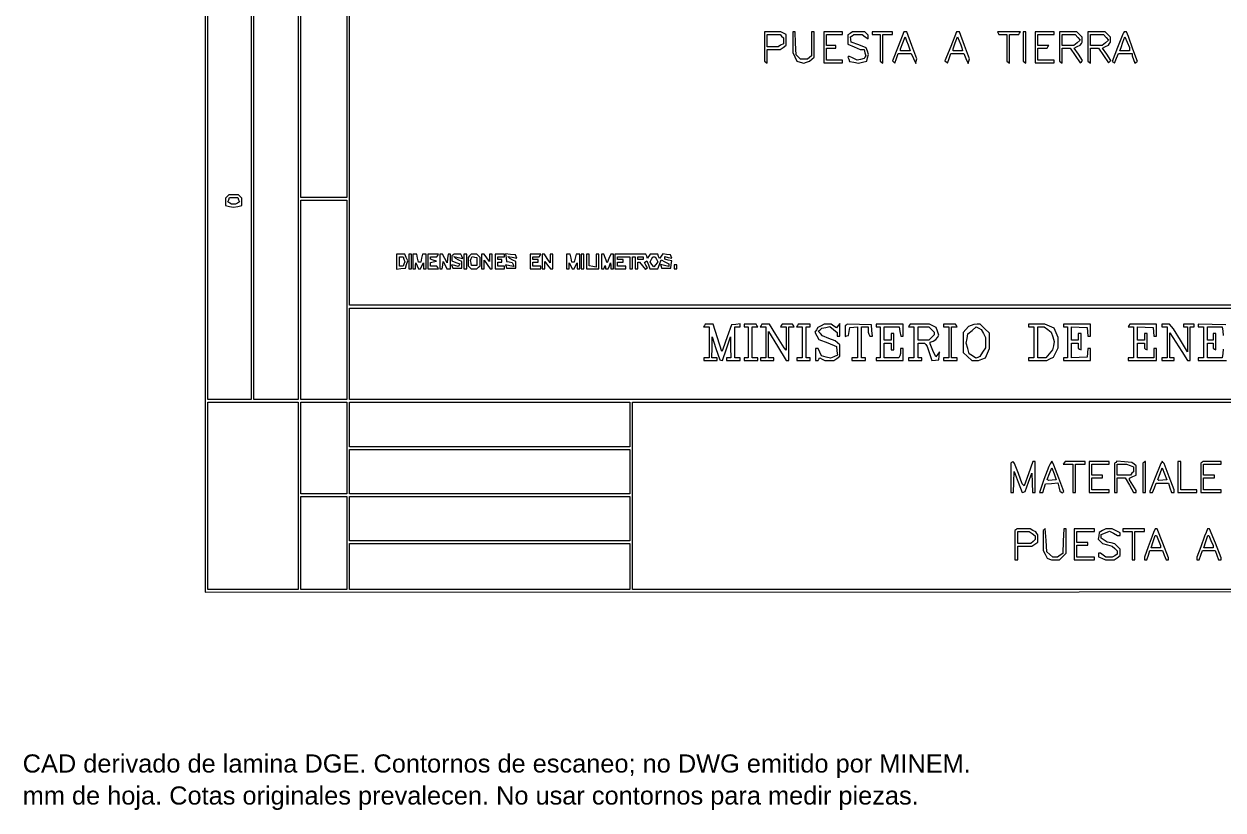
# Paper-space layout 'AN-23-DGE-078-A' of a CAD drawing. Header units: metres, sheet in millimetres. Extents: x 12 to 193, y 4 to 291.
# Drawn here: x 12.1 to 124.5, y 4.5 to 78.2 of the extents above; entities that cross this region are included whole.
import ezdxf

# ---------------------------------------------------------------- set-up
doc = ezdxf.new("R2010")
doc.units = ezdxf.units.M
doc.layers.add('DGE_CONTORNOS', color=7, linetype='Continuous', lineweight=0)
doc.layers.add('DGE_DATOS', color=7, linetype='Continuous', lineweight=0)
doc.styles.add('DGE_ARIAL', font='arial.ttf')

# ---------------------------------------------------------------- blocks, each defined once
blk = doc.blocks.new('LP_REF_DGE_MT_078_A')
at = {"layer": 'DGE_CONTORNOS'}
for points in [[(29.11, 147.58), (29.11, 24.9), (110.99, 24.94), (192.87, 24.97), (192.9, 147.61), (192.93, 270.25), (111.02, 270.25), (29.11, 270.25)], [(192.68, 160.89), (192.68, 51.79), (117.65, 51.79), (42.62, 51.79), (42.62, 160.89), (42.62, 270), (117.65, 270), (192.68, 270)], [(33.4, 61.76), (33.4, 42.95), (31.38, 42.95), (29.36, 42.95), (29.36, 61.76), (29.36, 80.56), (31.38, 80.56), (33.4, 80.56)], [(37.82, 61.76), (37.82, 42.95), (35.74, 42.95), (33.66, 42.95), (33.66, 61.76), (33.66, 80.56), (35.74, 80.56), (37.82, 80.56)], [(42.36, 71.22), (42.36, 61.88), (40.22, 61.88), (38.07, 61.88), (38.07, 71.22), (38.07, 80.56), (40.22, 80.56), (42.36, 80.56)], [(81.49, 76.03), (81.49, 74.65), (81.61, 74.57), (81.74, 74.49), (81.74, 75.13), (81.74, 75.77), (82.34, 75.77), (82.95, 75.77), (83.23, 75.96), (83.51, 76.16), (83.51, 76.65), (83.51, 77.15), (83.26, 77.28), (83.02, 77.41), (82.25, 77.41), (81.49, 77.41)], [(83.1, 77), (83.26, 76.85), (83.26, 76.57), (83.26, 76.28), (83.01, 76.15), (82.77, 76.02), (82.25, 76.02), (81.74, 76.02), (81.74, 76.59), (81.74, 77.15), (82.35, 77.15), (82.95, 77.15)], [(84.14, 76.45), (84.14, 75.49), (84.34, 75.07), (84.54, 74.65), (84.85, 74.57), (85.17, 74.49), (85.44, 74.58), (85.72, 74.66), (85.94, 74.85), (86.16, 75.05), (86.16, 76.23), (86.16, 77.41), (86.03, 77.41), (85.91, 77.41), (85.91, 76.29), (85.91, 75.17), (85.72, 75.01), (85.53, 74.85), (85.2, 74.85), (84.87, 74.85), (84.66, 75.06), (84.45, 75.27), (84.41, 76.34), (84.36, 77.41), (84.25, 77.41), (84.14, 77.41)], [(87.04, 75.96), (87.04, 74.5), (87.92, 74.5), (88.81, 74.5), (88.81, 74.63), (88.81, 74.76), (88.05, 74.76), (87.29, 74.76), (87.29, 75.32), (87.29, 75.89), (87.74, 75.89), (88.18, 75.89), (88.18, 76.02), (88.18, 76.14), (87.74, 76.14), (87.29, 76.14), (87.29, 76.65), (87.29, 77.15), (88.05, 77.15), (88.81, 77.15), (88.81, 77.28), (88.81, 77.41), (87.92, 77.41), (87.04, 77.41)], [(89.53, 77.27), (89.31, 77.14), (89.31, 76.7), (89.31, 76.26), (89.89, 76.01), (90.47, 75.77), (90.65, 75.77), (90.82, 75.77), (90.9, 75.46), (90.98, 75.15), (90.9, 75.03), (90.83, 74.91), (90.5, 74.83), (90.18, 74.75), (89.79, 74.94), (89.4, 75.14), (89.35, 75.09), (89.31, 75.05), (89.39, 74.84), (89.46, 74.64), (89.88, 74.56), (90.3, 74.48), (90.69, 74.57), (91.08, 74.65), (91.16, 74.97), (91.24, 75.3), (91.13, 75.6), (91.02, 75.91), (90.32, 76.19), (89.63, 76.46), (89.59, 76.7), (89.54, 76.94), (89.71, 77.04), (89.88, 77.15), (90.26, 77.15), (90.65, 77.15), (90.93, 76.96), (91.21, 76.76), (91.21, 76.93), (91.21, 77.1), (91.05, 77.26), (90.9, 77.41), (90.33, 77.4), (89.75, 77.4)], [(91.58, 77.28), (91.58, 77.15), (91.96, 77.15), (92.34, 77.15), (92.34, 75.9), (92.34, 74.65), (92.47, 74.57), (92.59, 74.49), (92.59, 75.82), (92.59, 77.15), (93.04, 77.15), (93.48, 77.15), (93.48, 77.28), (93.48, 77.41), (92.53, 77.41), (91.58, 77.41)], [(94.02, 76.05), (93.48, 74.7), (93.59, 74.59), (93.7, 74.48), (93.87, 74.93), (94.03, 75.39), (94.64, 75.39), (95.24, 75.39), (95.45, 74.91), (95.66, 74.44), (95.71, 74.66), (95.77, 74.88), (95.3, 76.14), (94.83, 77.41), (94.69, 77.41), (94.55, 77.4)], [(95.05, 75.92), (95.14, 75.64), (94.69, 75.64), (94.24, 75.64), (94.24, 75.73), (94.24, 75.82), (94.45, 76.38), (94.67, 76.95), (94.81, 76.58), (94.96, 76.21)], [(98.94, 76.05), (98.4, 74.7), (98.51, 74.59), (98.63, 74.48), (98.79, 74.93), (98.96, 75.39), (99.56, 75.39), (100.16, 75.39), (100.37, 74.91), (100.58, 74.44), (100.64, 74.66), (100.69, 74.88), (100.22, 76.14), (99.75, 77.41), (99.61, 77.41), (99.47, 77.4)], [(99.97, 75.92), (100.06, 75.64), (99.61, 75.64), (99.16, 75.64), (99.16, 75.73), (99.16, 75.82), (99.37, 76.38), (99.59, 76.95), (99.74, 76.58), (99.88, 76.21)], [(103.39, 77.28), (103.46, 77.15), (103.83, 77.15), (104.21, 77.15), (104.21, 75.9), (104.21, 74.65), (104.33, 74.57), (104.46, 74.49), (104.46, 75.82), (104.46, 77.15), (104.89, 77.15), (105.33, 77.15), (105.4, 77.28), (105.48, 77.41), (104.39, 77.41), (103.31, 77.41)], [(105.72, 76.03), (105.72, 74.65), (105.85, 74.57), (105.97, 74.49), (105.97, 75.95), (105.97, 77.41), (105.85, 77.41), (105.72, 77.41)], [(106.86, 75.96), (106.86, 74.5), (107.74, 74.5), (108.62, 74.5), (108.62, 74.63), (108.62, 74.76), (107.87, 74.76), (107.11, 74.76), (107.11, 75.32), (107.11, 75.89), (107.54, 75.89), (107.98, 75.89), (108.05, 76.02), (108.13, 76.14), (107.62, 76.14), (107.11, 76.14), (107.11, 76.65), (107.11, 77.15), (107.87, 77.15), (108.62, 77.15), (108.62, 77.28), (108.62, 77.41), (107.74, 77.41), (106.86, 77.41)], [(109.13, 76.03), (109.13, 74.65), (109.25, 74.57), (109.38, 74.49), (109.38, 75.19), (109.38, 75.89), (109.76, 75.89), (110.13, 75.89), (110.6, 75.19), (111.06, 74.5), (111.18, 74.61), (111.3, 74.73), (110.91, 75.31), (110.51, 75.88), (110.8, 76.03), (111.08, 76.18), (111.18, 76.32), (111.27, 76.46), (111.27, 76.68), (111.27, 76.9), (111.02, 77.15), (110.77, 77.41), (109.95, 77.41), (109.13, 77.41)], [(110.84, 76.89), (111.08, 76.63), (110.78, 76.39), (110.49, 76.14), (109.93, 76.14), (109.38, 76.14), (109.38, 76.65), (109.38, 77.15), (109.99, 77.15), (110.6, 77.15)], [(111.78, 76.03), (111.78, 74.65), (111.9, 74.57), (112.03, 74.49), (112.03, 75.19), (112.03, 75.89), (112.41, 75.89), (112.79, 75.89), (113.25, 75.19), (113.71, 74.5), (113.83, 74.61), (113.95, 74.73), (113.56, 75.31), (113.16, 75.88), (113.45, 76.03), (113.73, 76.18), (113.83, 76.32), (113.92, 76.46), (113.92, 76.68), (113.92, 76.9), (113.67, 77.15), (113.42, 77.41), (112.6, 77.41), (111.78, 77.41)], [(113.49, 76.89), (113.73, 76.63), (113.44, 76.39), (113.14, 76.14), (112.58, 76.14), (112.03, 76.14), (112.03, 76.65), (112.03, 77.15), (112.64, 77.15), (113.25, 77.15)], [(115.14, 77.31), (115.08, 77.2), (114.83, 76.58), (114.58, 75.96), (114.32, 75.3), (114.06, 74.64), (114.18, 74.57), (114.29, 74.49), (114.48, 74.94), (114.67, 75.39), (115.31, 75.39), (115.94, 75.39), (115.94, 75.27), (115.94, 75.15), (116.07, 74.82), (116.19, 74.49), (116.31, 74.56), (116.43, 74.64), (116.01, 75.8), (115.59, 76.97), (115.5, 77.19), (115.41, 77.41), (115.31, 77.41), (115.2, 77.41)], [(115.69, 75.8), (115.69, 75.64), (115.24, 75.64), (114.78, 75.64), (114.84, 75.8), (114.9, 75.96), (115.07, 76.44), (115.25, 76.93), (115.47, 76.44), (115.68, 75.96)], [(31.16, 61.98), (31, 61.83), (31, 61.49), (31, 61.15), (31.38, 61.06), (31.76, 60.98), (32.14, 61.06), (32.52, 61.15), (32.52, 61.49), (32.52, 61.83), (32.37, 61.98), (32.22, 62.14), (31.76, 62.14), (31.31, 62.14)], [(32.23, 61.68), (32.3, 61.48), (32.13, 61.37), (31.95, 61.26), (31.76, 61.26), (31.57, 61.26), (31.4, 61.37), (31.22, 61.48), (31.3, 61.68), (31.38, 61.88), (31.76, 61.88), (32.15, 61.88)], [(42.36, 52.29), (42.36, 42.95), (40.22, 42.95), (38.07, 42.95), (38.07, 52.29), (38.07, 61.63), (40.22, 61.63), (42.36, 61.63)], [(47.03, 55.88), (47.03, 55.18), (47.44, 55.22), (47.85, 55.26), (47.97, 55.6), (48.09, 55.94), (47.94, 56.26), (47.8, 56.58), (47.41, 56.58), (47.03, 56.58)], [(47.72, 56.1), (47.8, 55.86), (47.72, 55.65), (47.64, 55.45), (47.46, 55.45), (47.29, 55.45), (47.29, 55.89), (47.29, 56.33), (47.47, 56.33), (47.65, 56.33)], [(48.17, 55.89), (48.17, 55.19), (48.3, 55.19), (48.42, 55.19), (48.42, 55.89), (48.42, 56.58), (48.3, 56.58), (48.17, 56.58)], [(48.55, 55.89), (48.55, 55.19), (48.67, 55.19), (48.8, 55.19), (48.81, 55.48), (48.82, 55.76), (48.95, 55.48), (49.09, 55.19), (49.18, 55.19), (49.27, 55.19), (49.4, 55.48), (49.54, 55.76), (49.55, 55.48), (49.56, 55.19), (49.68, 55.19), (49.81, 55.19), (49.81, 55.89), (49.81, 56.58), (49.63, 56.58), (49.45, 56.58), (49.37, 56.2), (49.29, 55.83), (49.18, 55.83), (49.07, 55.83), (48.99, 56.2), (48.91, 56.58), (48.73, 56.58), (48.55, 56.58)], [(49.94, 55.89), (49.94, 55.19), (50.45, 55.19), (50.96, 55.19), (50.88, 55.32), (50.8, 55.45), (50.5, 55.45), (50.19, 55.45), (50.19, 55.63), (50.19, 55.81), (50.47, 55.86), (50.76, 55.92), (50.47, 56.01), (50.19, 56.11), (50.19, 56.22), (50.19, 56.33), (50.5, 56.33), (50.8, 56.33), (50.88, 56.46), (50.96, 56.58), (50.45, 56.58), (49.94, 56.58)], [(51.07, 55.89), (51.07, 55.19), (51.19, 55.19), (51.31, 55.19), (51.35, 55.54), (51.4, 55.89), (51.57, 55.54), (51.74, 55.19), (51.91, 55.19), (52.08, 55.19), (52.08, 55.89), (52.08, 56.58), (51.96, 56.58), (51.85, 56.58), (51.81, 56.17), (51.77, 55.76), (51.54, 56.17), (51.32, 56.58), (51.19, 56.58), (51.07, 56.58)], [(52.29, 56.5), (52.21, 56.41), (52.21, 56.18), (52.21, 55.94), (52.59, 55.81), (52.96, 55.67), (52.89, 55.55), (52.81, 55.43), (52.5, 55.51), (52.18, 55.58), (52.24, 55.42), (52.29, 55.26), (52.72, 55.26), (53.15, 55.26), (53.15, 55.57), (53.15, 55.88), (52.87, 56.02), (52.58, 56.17), (52.49, 56.26), (52.4, 56.36), (52.81, 56.27), (53.22, 56.18), (53.14, 56.38), (53.06, 56.58), (52.72, 56.58), (52.38, 56.58)], [(53.34, 55.89), (53.34, 55.19), (53.47, 55.19), (53.6, 55.19), (53.6, 55.89), (53.6, 56.58), (53.47, 56.58), (53.34, 56.58)], [(53.87, 56.43), (53.72, 56.28), (53.72, 55.89), (53.72, 55.5), (53.87, 55.35), (54.03, 55.19), (54.29, 55.19), (54.56, 55.19), (54.71, 55.35), (54.86, 55.5), (54.86, 55.89), (54.86, 56.28), (54.71, 56.43), (54.56, 56.58), (54.29, 56.58), (54.03, 56.58)], [(54.54, 55.89), (54.54, 55.51), (54.29, 55.51), (54.04, 55.51), (54, 55.74), (53.95, 55.97), (54.03, 56.16), (54.1, 56.35), (54.32, 56.31), (54.54, 56.26)], [(54.98, 55.89), (54.98, 55.19), (55.11, 55.19), (55.24, 55.19), (55.24, 55.6), (55.24, 56.01), (55.52, 55.61), (55.8, 55.2), (55.9, 55.2), (55.99, 55.19), (55.99, 55.89), (55.99, 56.58), (55.87, 56.58), (55.74, 56.58), (55.74, 56.24), (55.73, 55.89), (55.47, 56.24), (55.22, 56.58), (55.1, 56.58), (54.98, 56.58)], [(56.25, 55.89), (56.25, 55.19), (56.69, 55.19), (57.13, 55.19), (57.13, 55.32), (57.13, 55.45), (56.81, 55.45), (56.5, 55.45), (56.5, 55.64), (56.5, 55.83), (56.69, 55.83), (56.88, 55.83), (56.88, 55.95), (56.88, 56.08), (56.69, 56.08), (56.5, 56.08), (56.5, 56.2), (56.5, 56.33), (56.81, 56.33), (57.13, 56.33), (57.13, 56.46), (57.13, 56.58), (56.69, 56.58), (56.25, 56.58)], [(57.28, 56.24), (57.32, 55.89), (57.59, 55.85), (57.87, 55.81), (57.94, 55.61), (58.02, 55.41), (57.63, 55.49), (57.24, 55.57), (57.29, 55.41), (57.34, 55.26), (57.77, 55.26), (58.2, 55.26), (58.2, 55.57), (58.2, 55.88), (57.92, 56.02), (57.63, 56.17), (57.54, 56.27), (57.45, 56.37), (57.87, 56.29), (58.29, 56.21), (58.23, 56.36), (58.18, 56.52), (57.71, 56.56), (57.24, 56.6)], [(59.53, 55.89), (59.53, 55.19), (60.03, 55.19), (60.54, 55.19), (60.54, 55.32), (60.54, 55.45), (60.16, 55.45), (59.78, 55.45), (59.78, 55.64), (59.78, 55.83), (60.03, 55.83), (60.29, 55.83), (60.29, 55.95), (60.29, 56.08), (60.03, 56.08), (59.78, 56.08), (59.78, 56.2), (59.78, 56.33), (60.09, 56.33), (60.4, 56.33), (60.47, 56.46), (60.55, 56.58), (60.04, 56.58), (59.53, 56.58)], [(60.66, 55.89), (60.66, 55.19), (60.79, 55.19), (60.92, 55.19), (60.92, 55.54), (60.92, 55.89), (61.18, 55.54), (61.44, 55.19), (61.56, 55.19), (61.67, 55.19), (61.67, 55.89), (61.67, 56.58), (61.55, 56.58), (61.42, 56.58), (61.42, 56.17), (61.42, 55.76), (61.15, 56.17), (60.89, 56.58), (60.78, 56.58), (60.66, 56.58)], [(62.94, 55.89), (62.94, 55.19), (63.06, 55.19), (63.19, 55.19), (63.2, 55.48), (63.21, 55.76), (63.34, 55.48), (63.48, 55.19), (63.57, 55.19), (63.65, 55.19), (63.79, 55.48), (63.93, 55.76), (63.94, 55.48), (63.95, 55.19), (64.07, 55.19), (64.2, 55.19), (64.2, 55.89), (64.2, 56.58), (64.02, 56.58), (63.84, 56.58), (63.76, 56.2), (63.67, 55.83), (63.57, 55.83), (63.46, 55.83), (63.38, 56.2), (63.29, 56.58), (63.11, 56.58), (62.94, 56.58)], [(64.32, 55.89), (64.32, 55.19), (64.45, 55.19), (64.58, 55.19), (64.58, 55.89), (64.58, 56.58), (64.45, 56.58), (64.32, 56.58)], [(64.83, 55.89), (64.83, 55.19), (65.4, 55.19), (65.96, 55.19), (65.96, 55.89), (65.96, 56.58), (65.84, 56.58), (65.71, 56.58), (65.71, 55.97), (65.71, 55.36), (65.4, 55.42), (65.08, 55.48), (65.08, 56.03), (65.08, 56.58), (64.95, 56.58), (64.83, 56.58)], [(66.22, 55.89), (66.22, 55.19), (66.33, 55.19), (66.45, 55.19), (66.51, 55.35), (66.58, 55.51), (66.59, 55.35), (66.6, 55.19), (66.73, 55.19), (66.86, 55.19), (66.97, 55.48), (67.08, 55.76), (67.09, 55.48), (67.1, 55.19), (67.23, 55.19), (67.35, 55.19), (67.35, 55.89), (67.35, 56.58), (67.23, 56.58), (67.1, 56.58), (66.92, 56.17), (66.75, 55.76), (66.6, 56.17), (66.44, 56.58), (66.33, 56.58), (66.22, 56.58)], [(67.48, 55.89), (67.48, 55.19), (67.98, 55.19), (68.49, 55.19), (68.49, 55.32), (68.49, 55.45), (68.11, 55.45), (67.73, 55.45), (67.73, 55.64), (67.73, 55.83), (67.98, 55.83), (68.24, 55.83), (68.24, 55.95), (68.24, 56.08), (67.98, 56.08), (67.73, 56.08), (67.73, 56.2), (67.73, 56.33), (68.3, 56.33), (68.87, 56.33), (68.87, 55.76), (68.87, 55.19), (68.99, 55.19), (69.12, 55.19), (69.12, 55.76), (69.12, 56.33), (69.25, 56.33), (69.37, 56.33), (69.37, 55.76), (69.37, 55.19), (69.5, 55.19), (69.62, 55.19), (69.62, 55.51), (69.62, 55.83), (69.71, 55.83), (69.8, 55.83), (70.08, 55.48), (70.36, 55.13), (70.44, 55.22), (70.53, 55.3), (70.39, 55.55), (70.25, 55.81), (70.37, 55.88), (70.48, 55.95), (70.62, 55.57), (70.75, 55.19), (71.12, 55.19), (71.5, 55.19), (71.65, 55.62), (71.81, 56.04), (72.17, 55.86), (72.53, 55.68), (72.53, 55.55), (72.53, 55.43), (72.13, 55.51), (71.74, 55.6), (71.8, 55.43), (71.85, 55.26), (72.29, 55.26), (72.72, 55.26), (72.76, 55.6), (72.8, 55.94), (72.47, 56.02), (72.15, 56.11), (72.15, 56.23), (72.15, 56.36), (72.48, 56.28), (72.8, 56.19), (72.75, 56.36), (72.7, 56.52), (72.33, 56.56), (71.97, 56.6), (71.81, 56.38), (71.65, 56.17), (71.57, 56.37), (71.49, 56.58), (71.13, 56.58), (70.77, 56.58), (70.66, 56.38), (70.55, 56.18), (70.47, 56.38), (70.39, 56.58), (68.93, 56.58), (67.48, 56.58)], [(70.13, 56.2), (70.13, 56.08), (69.88, 56.08), (69.62, 56.08), (69.62, 56.2), (69.62, 56.33), (69.88, 56.33), (70.13, 56.33)], [(71.38, 56.1), (71.51, 55.86), (71.32, 55.62), (71.14, 55.38), (70.95, 55.62), (70.77, 55.86), (70.9, 56.1), (71.02, 56.33), (71.14, 56.33), (71.26, 56.33)], [(73.03, 55.38), (73.03, 55.19), (73.16, 55.19), (73.28, 55.19), (73.28, 55.38), (73.28, 55.57), (73.16, 55.57), (73.03, 55.57)], [(192.68, 47.24), (192.68, 42.95), (117.65, 42.95), (42.62, 42.95), (42.62, 47.24), (42.62, 51.53), (117.65, 51.53), (192.68, 51.53)], [(75.87, 49.89), (75.79, 49.77), (76.05, 49.77), (76.31, 49.77), (76.31, 48.32), (76.31, 46.86), (76.06, 46.86), (75.81, 46.86), (75.81, 46.74), (75.81, 46.61), (76.44, 46.61), (77.07, 46.61), (77.07, 46.74), (77.07, 46.86), (76.82, 46.86), (76.57, 46.86), (76.58, 47.84), (76.59, 48.82), (76.94, 47.75), (77.3, 46.68), (77.42, 46.64), (77.55, 46.6), (77.93, 47.71), (78.31, 48.82), (78.32, 47.84), (78.33, 46.86), (78.14, 46.86), (77.95, 46.86), (77.95, 46.74), (77.95, 46.61), (78.59, 46.61), (79.22, 46.61), (79.22, 46.74), (79.22, 46.86), (78.96, 46.86), (78.71, 46.86), (78.71, 48.32), (78.71, 49.77), (78.96, 49.77), (79.22, 49.77), (79.22, 49.9), (79.22, 50.04), (78.81, 50), (78.4, 49.96), (77.99, 48.82), (77.59, 47.69), (77.55, 47.57), (77.5, 47.45), (77.09, 48.74), (76.68, 50.02), (76.32, 50.02), (75.95, 50.02)], [(79.6, 49.89), (79.6, 49.77), (79.78, 49.77), (79.97, 49.77), (79.97, 48.32), (79.97, 46.86), (79.78, 46.86), (79.6, 46.86), (79.6, 46.74), (79.6, 46.61), (80.23, 46.61), (80.86, 46.61), (80.86, 46.74), (80.86, 46.86), (80.6, 46.86), (80.35, 46.86), (80.35, 48.32), (80.35, 49.77), (80.61, 49.77), (80.87, 49.77), (80.79, 49.89), (80.72, 50.02), (80.16, 50.02), (79.6, 50.02)], [(81.17, 49.89), (81.09, 49.77), (81.35, 49.77), (81.61, 49.77), (81.61, 48.32), (81.61, 46.86), (81.36, 46.86), (81.11, 46.86), (81.11, 46.74), (81.11, 46.61), (81.74, 46.61), (82.37, 46.61), (82.37, 46.74), (82.37, 46.86), (82.12, 46.86), (81.87, 46.86), (81.87, 48.09), (81.87, 49.32), (82.7, 47.96), (83.53, 46.61), (83.64, 46.61), (83.76, 46.61), (83.76, 48.19), (83.76, 49.77), (84.02, 49.77), (84.28, 49.77), (84.2, 49.89), (84.12, 50.02), (83.63, 50.02), (83.14, 50.02), (83.07, 49.89), (82.99, 49.77), (83.25, 49.77), (83.51, 49.77), (83.51, 48.67), (83.51, 47.57), (83.34, 47.81), (83.17, 48.06), (82.57, 49.04), (81.97, 50.02), (81.61, 50.02), (81.25, 50.02)], [(84.58, 49.89), (84.5, 49.77), (84.76, 49.77), (85.02, 49.77), (85.02, 48.32), (85.02, 46.86), (84.77, 46.86), (84.52, 46.86), (84.52, 46.74), (84.52, 46.61), (85.15, 46.61), (85.78, 46.61), (85.78, 46.74), (85.78, 46.86), (85.59, 46.86), (85.4, 46.86), (85.4, 48.32), (85.4, 49.77), (85.59, 49.77), (85.78, 49.77), (85.78, 49.89), (85.78, 50.02), (85.22, 50.02), (84.66, 50.02)], [(86.8, 49.86), (86.5, 49.7), (86.36, 49.48), (86.22, 49.26), (86.41, 48.92), (86.6, 48.59), (87.42, 48.26), (88.24, 47.94), (88.28, 47.53), (88.32, 47.12), (88, 46.97), (87.68, 46.83), (87.26, 46.94), (86.85, 47.06), (86.69, 47.41), (86.52, 47.75), (86.4, 47.75), (86.28, 47.75), (86.28, 47.18), (86.28, 46.61), (86.4, 46.61), (86.52, 46.61), (86.6, 46.74), (86.68, 46.87), (86.91, 46.74), (87.15, 46.61), (87.57, 46.61), (87.99, 46.61), (88.28, 46.81), (88.56, 47.01), (88.56, 47.55), (88.56, 48.09), (88.33, 48.28), (88.11, 48.47), (87.52, 48.69), (86.93, 48.91), (86.73, 49.13), (86.53, 49.35), (86.7, 49.5), (86.88, 49.64), (87.24, 49.71), (87.61, 49.79), (87.96, 49.52), (88.3, 49.24), (88.3, 49.06), (88.3, 48.88), (88.43, 48.88), (88.56, 48.88), (88.55, 49.48), (88.55, 50.08), (88.39, 49.88), (88.23, 49.67), (87.99, 49.84), (87.75, 50.02), (87.43, 50.02), (87.1, 50.02)], [(89.15, 49.94), (89.06, 49.85), (89.06, 49.36), (89.06, 48.86), (89.22, 48.92), (89.38, 48.97), (89.44, 49.34), (89.5, 49.7), (89.85, 49.74), (90.2, 49.78), (90.2, 48.32), (90.2, 46.86), (89.94, 46.86), (89.69, 46.86), (89.69, 46.74), (89.69, 46.61), (90.32, 46.61), (90.95, 46.61), (90.95, 46.74), (90.95, 46.86), (90.76, 46.86), (90.58, 46.86), (90.58, 48.32), (90.58, 49.77), (90.89, 49.77), (91.21, 49.77), (91.21, 49.53), (91.21, 49.28), (91.28, 49.08), (91.36, 48.88), (91.48, 48.88), (91.6, 48.88), (91.56, 49.42), (91.52, 49.96), (90.38, 49.99), (89.24, 50.03)], [(91.96, 49.89), (91.96, 49.77), (92.15, 49.77), (92.34, 49.77), (92.34, 48.32), (92.34, 46.86), (92.15, 46.86), (91.96, 46.86), (91.96, 46.74), (91.96, 46.61), (93.23, 46.61), (94.49, 46.61), (94.49, 47.18), (94.49, 47.75), (94.36, 47.75), (94.24, 47.75), (94.24, 47.51), (94.24, 47.26), (94.16, 47.06), (94.08, 46.86), (93.4, 46.86), (92.72, 46.86), (92.72, 47.56), (92.72, 48.25), (93.04, 48.25), (93.35, 48.25), (93.35, 47.94), (93.35, 47.62), (93.48, 47.62), (93.6, 47.62), (93.6, 48.38), (93.6, 49.14), (93.48, 49.14), (93.35, 49.14), (93.35, 48.82), (93.35, 48.51), (93.04, 48.51), (92.72, 48.51), (92.72, 49.14), (92.72, 49.77), (93.41, 49.77), (94.1, 49.77), (94.18, 49.33), (94.26, 48.88), (94.38, 48.88), (94.49, 48.88), (94.49, 49.45), (94.49, 50.02), (93.23, 50.02), (91.96, 50.02)], [(95.06, 49.89), (94.98, 49.77), (95.24, 49.77), (95.5, 49.77), (95.5, 48.32), (95.5, 46.86), (95.24, 46.86), (94.99, 46.86), (94.99, 46.74), (94.99, 46.61), (95.62, 46.61), (96.25, 46.61), (96.25, 46.74), (96.25, 46.86), (96.07, 46.86), (95.88, 46.86), (95.88, 47.56), (95.88, 48.25), (96.18, 48.25), (96.48, 48.25), (96.6, 48.1), (96.73, 47.94), (96.94, 47.27), (97.16, 46.6), (97.5, 46.64), (97.83, 46.68), (97.87, 47.05), (97.9, 47.43), (97.72, 47.2), (97.54, 46.97), (97.27, 47.56), (97.01, 48.16), (97.01, 48.24), (97.01, 48.32), (97.29, 48.44), (97.56, 48.57), (97.69, 48.78), (97.82, 49), (97.7, 49.35), (97.58, 49.7), (97.26, 49.86), (96.95, 50.02), (96.04, 50.02), (95.13, 50.02)], [(97.14, 49.52), (97.39, 49.26), (97.39, 49.14), (97.39, 49.01), (97.14, 48.76), (96.89, 48.51), (96.38, 48.51), (95.88, 48.51), (95.88, 49.14), (95.88, 49.77), (96.38, 49.77), (96.89, 49.77)], [(98.27, 49.89), (98.27, 49.77), (98.53, 49.77), (98.78, 49.77), (98.78, 48.32), (98.78, 46.86), (98.53, 46.86), (98.27, 46.86), (98.27, 46.74), (98.27, 46.61), (98.9, 46.61), (99.54, 46.61), (99.54, 46.74), (99.54, 46.86), (99.28, 46.86), (99.03, 46.86), (99.03, 48.32), (99.03, 49.77), (99.29, 49.77), (99.55, 49.77), (99.47, 49.89), (99.39, 50.02), (98.83, 50.02), (98.27, 50.02)], [(100.86, 49.9), (100.61, 49.8), (100.36, 49.52), (100.1, 49.24), (100.1, 48.29), (100.1, 47.35), (100.52, 46.98), (100.93, 46.61), (101.23, 46.61), (101.54, 46.61), (101.87, 46.74), (102.2, 46.86), (102.38, 47.3), (102.56, 47.74), (102.56, 48.45), (102.56, 49.16), (102.14, 49.59), (101.71, 50.02), (101.41, 50.01), (101.11, 50)], [(102, 49.14), (102.19, 48.77), (102.19, 48.29), (102.19, 47.81), (101.93, 47.4), (101.68, 46.98), (101.49, 46.91), (101.3, 46.84), (100.99, 47.04), (100.68, 47.24), (100.53, 47.74), (100.39, 48.23), (100.47, 48.67), (100.55, 49.12), (100.94, 49.44), (101.32, 49.77), (101.56, 49.64), (101.8, 49.51)], [(106.22, 49.89), (106.22, 49.77), (106.48, 49.77), (106.73, 49.77), (106.73, 48.32), (106.73, 46.86), (106.48, 46.86), (106.22, 46.86), (106.22, 46.74), (106.22, 46.61), (107.08, 46.61), (107.93, 46.62), (108.24, 46.77), (108.56, 46.93), (108.78, 47.37), (109, 47.81), (109, 48.29), (109, 48.77), (108.82, 49.21), (108.63, 49.65), (108.19, 49.84), (107.75, 50.02), (106.99, 50.02), (106.22, 50.02)], [(108.03, 49.51), (108.35, 49.26), (108.5, 48.82), (108.64, 48.38), (108.56, 48), (108.48, 47.62), (108.16, 47.24), (107.84, 46.86), (107.48, 46.86), (107.11, 46.86), (107.11, 48.32), (107.11, 49.77), (107.41, 49.77), (107.71, 49.77)], [(109.51, 49.89), (109.51, 49.77), (109.7, 49.77), (109.88, 49.77), (109.88, 48.32), (109.88, 46.86), (109.7, 46.86), (109.51, 46.86), (109.51, 46.74), (109.51, 46.61), (110.77, 46.61), (112.03, 46.61), (112.03, 47.18), (112.03, 47.75), (111.91, 47.75), (111.79, 47.75), (111.75, 47.34), (111.71, 46.93), (110.99, 46.89), (110.26, 46.85), (110.26, 47.55), (110.26, 48.25), (110.58, 48.25), (110.89, 48.25), (110.89, 48.01), (110.89, 47.76), (111.02, 47.69), (111.15, 47.61), (111.15, 48.37), (111.15, 49.14), (111.02, 49.14), (110.89, 49.14), (110.89, 48.82), (110.89, 48.51), (110.58, 48.51), (110.26, 48.51), (110.26, 49.14), (110.26, 49.78), (110.99, 49.74), (111.71, 49.7), (111.75, 49.29), (111.79, 48.88), (111.91, 48.88), (112.03, 48.88), (112.03, 49.45), (112.03, 50.02), (110.77, 50.02), (109.51, 50.02)], [(115.63, 49.89), (115.55, 49.77), (115.81, 49.77), (116.07, 49.77), (116.07, 48.32), (116.07, 46.86), (115.82, 46.86), (115.56, 46.86), (115.56, 46.74), (115.56, 46.61), (116.89, 46.61), (118.21, 46.61), (118.21, 47.18), (118.21, 47.75), (118.09, 47.75), (117.96, 47.75), (117.96, 47.31), (117.96, 46.86), (117.2, 46.86), (116.45, 46.86), (116.45, 47.56), (116.45, 48.25), (116.76, 48.25), (117.08, 48.25), (117.08, 48.01), (117.08, 47.76), (117.2, 47.69), (117.33, 47.61), (117.33, 48.37), (117.33, 49.14), (117.2, 49.14), (117.08, 49.14), (117.08, 48.82), (117.08, 48.51), (116.76, 48.51), (116.45, 48.51), (116.45, 49.14), (116.45, 49.78), (117.17, 49.74), (117.9, 49.7), (117.94, 49.29), (117.98, 48.88), (118.1, 48.88), (118.21, 48.88), (118.21, 49.45), (118.21, 50.02), (116.96, 50.02), (115.71, 50.02)], [(118.72, 49.89), (118.72, 49.77), (118.97, 49.77), (119.22, 49.77), (119.22, 48.32), (119.22, 46.86), (118.97, 46.86), (118.72, 46.86), (118.72, 46.74), (118.72, 46.61), (119.29, 46.61), (119.86, 46.61), (119.86, 46.74), (119.86, 46.86), (119.67, 46.86), (119.48, 46.86), (119.48, 48.03), (119.48, 49.2), (119.76, 48.76), (120.03, 48.32), (120.58, 47.46), (121.12, 46.61), (121.24, 46.61), (121.37, 46.61), (121.37, 48.19), (121.37, 49.77), (121.56, 49.77), (121.75, 49.77), (121.75, 49.89), (121.75, 50.02), (121.24, 50.02), (120.74, 50.02), (120.74, 49.89), (120.74, 49.77), (120.93, 49.77), (121.12, 49.77), (121.12, 48.61), (121.12, 47.44), (120.47, 48.51), (119.82, 49.58), (119.63, 49.8), (119.44, 50.02), (119.08, 50.02), (118.72, 50.02)], [(37.82, 33.93), (37.82, 25.16), (33.59, 25.16), (29.36, 25.16), (29.36, 33.93), (29.36, 42.7), (33.59, 42.7), (37.82, 42.7)], [(42.36, 38.41), (42.36, 34.12), (40.22, 34.12), (38.07, 34.12), (38.07, 38.41), (38.07, 42.7), (40.22, 42.7), (42.36, 42.7)], [(68.87, 40.62), (68.87, 38.53), (55.74, 38.53), (42.62, 38.53), (42.62, 40.62), (42.62, 42.7), (55.74, 42.7), (68.87, 42.7)], [(170.46, 33.93), (170.46, 25.16), (119.79, 25.16), (69.12, 25.16), (69.12, 33.93), (69.12, 42.7), (119.79, 42.7), (170.46, 42.7)], [(68.87, 36.2), (68.87, 34.12), (55.74, 34.12), (42.62, 34.12), (42.62, 36.2), (42.62, 38.28), (55.74, 38.28), (68.87, 38.28)], [(104.67, 37.06), (104.58, 36.98), (104.58, 35.61), (104.58, 34.24), (104.71, 34.24), (104.83, 34.24), (104.86, 35.22), (104.9, 36.2), (105.26, 35.22), (105.62, 34.23), (105.77, 34.28), (105.91, 34.33), (106.22, 35.2), (106.54, 36.07), (106.58, 35.16), (106.61, 34.24), (106.74, 34.24), (106.86, 34.24), (106.86, 35.7), (106.86, 37.15), (106.75, 37.15), (106.63, 37.15), (106.22, 36), (105.81, 34.86), (105.72, 34.96), (105.63, 35.06), (105.28, 36.01), (104.93, 36.96), (104.84, 37.05), (104.76, 37.15)], [(108.26, 36.93), (108.12, 36.67), (107.68, 35.46), (107.25, 34.24), (107.41, 34.24), (107.58, 34.24), (107.69, 34.65), (107.81, 35.06), (108.39, 35.1), (108.98, 35.14), (109.06, 34.76), (109.15, 34.37), (109.27, 34.3), (109.4, 34.22), (109.46, 34.29), (109.53, 34.35), (109.07, 35.59), (108.6, 36.82), (108.5, 37.01), (108.4, 37.19)], [(109.57, 37.02), (109.49, 36.89), (109.94, 36.89), (110.39, 36.89), (110.39, 35.57), (110.39, 34.24), (110.52, 34.24), (110.64, 34.24), (110.64, 35.57), (110.64, 36.89), (111.08, 36.89), (111.53, 36.89), (111.53, 37.02), (111.53, 37.15), (110.59, 37.15), (109.65, 37.15)], [(111.9, 35.7), (111.9, 34.24), (112.85, 34.24), (113.8, 34.24), (113.8, 34.37), (113.8, 34.5), (112.98, 34.5), (112.16, 34.5), (112.16, 35.06), (112.16, 35.63), (112.66, 35.63), (113.17, 35.63), (113.17, 35.76), (113.17, 35.88), (112.66, 35.88), (112.16, 35.88), (112.16, 36.39), (112.16, 36.89), (112.98, 36.89), (113.8, 36.89), (113.8, 37.02), (113.8, 37.15), (112.85, 37.15), (111.9, 37.15)], [(114.4, 37.07), (114.3, 36.98), (114.3, 35.61), (114.3, 34.24), (114.43, 34.24), (114.55, 34.24), (114.55, 34.94), (114.55, 35.63), (114.92, 35.63), (115.29, 35.63), (115.68, 34.94), (116.07, 34.24), (116.2, 34.24), (116.32, 34.24), (116.32, 34.34), (116.32, 34.43), (116.01, 34.94), (115.7, 35.44), (115.69, 35.52), (115.69, 35.59), (116.01, 35.74), (116.32, 35.88), (116.32, 36.31), (116.32, 36.74), (116.12, 36.9), (115.92, 37.07), (115.21, 37.12), (114.49, 37.17)], [(117.04, 37.06), (116.95, 36.98), (116.95, 35.61), (116.95, 34.24), (117.08, 34.24), (117.2, 34.24), (117.2, 35.7), (117.2, 37.15), (117.16, 37.15), (117.12, 37.15)], [(118.68, 37.06), (118.61, 36.95), (118.1, 35.66), (117.58, 34.37), (117.58, 34.3), (117.58, 34.24), (117.71, 34.24), (117.83, 34.24), (118.02, 34.69), (118.2, 35.13), (118.77, 35.13), (119.33, 35.13), (119.48, 34.69), (119.62, 34.24), (119.74, 34.24), (119.86, 34.24), (119.86, 34.37), (119.86, 34.49), (119.4, 35.72), (118.94, 36.96), (118.84, 37.06), (118.75, 37.17)], [(120.23, 35.7), (120.23, 34.24), (121.12, 34.24), (122, 34.24), (122, 34.37), (122, 34.5), (121.24, 34.5), (120.49, 34.5), (120.49, 35.82), (120.49, 37.15), (120.36, 37.15), (120.23, 37.15)], [(122.46, 37.06), (122.38, 36.98), (122.38, 35.61), (122.38, 34.24), (123.33, 34.24), (124.27, 34.24), (124.27, 34.37), (124.27, 34.5), (123.45, 34.5), (122.63, 34.5), (122.63, 35.06), (122.63, 35.63), (123.14, 35.63), (123.64, 35.63), (123.64, 35.76), (123.64, 35.88), (123.14, 35.88), (122.63, 35.88), (122.63, 36.39), (122.63, 36.89), (123.45, 36.89), (124.27, 36.89), (124.27, 37.02), (124.27, 37.15), (123.41, 37.15), (122.55, 37.15)], [(108.46, 35.4), (108.09, 35.36), (108.04, 35.42), (107.98, 35.47), (108.2, 36.01), (108.41, 36.55), (108.62, 36), (108.82, 35.44)], [(115.75, 36.77), (116.07, 36.65), (116.07, 36.42), (116.07, 36.19), (115.92, 36.04), (115.77, 35.88), (115.16, 35.88), (114.55, 35.88), (114.55, 36.39), (114.55, 36.89), (114.99, 36.89), (115.42, 36.89)], [(118.82, 35.4), (118.44, 35.36), (118.39, 35.42), (118.33, 35.47), (118.55, 36.01), (118.76, 36.55), (118.98, 36), (119.2, 35.44)], [(42.36, 29.51), (42.36, 25.16), (40.22, 25.16), (38.07, 25.16), (38.07, 29.51), (38.07, 33.87), (40.22, 33.87), (42.36, 33.87)], [(68.87, 31.78), (68.87, 29.7), (55.74, 29.7), (42.62, 29.7), (42.62, 31.78), (42.62, 33.87), (55.74, 33.87), (68.87, 33.87)], [(105.05, 30.75), (104.96, 30.67), (104.96, 29.3), (104.96, 27.93), (105.09, 27.93), (105.22, 27.93), (105.22, 28.56), (105.22, 29.2), (105.88, 29.2), (106.55, 29.2), (106.83, 29.39), (107.11, 29.59), (107.11, 29.93), (107.1, 30.27), (107.01, 30.41), (106.92, 30.55), (106.64, 30.69), (106.37, 30.84), (105.75, 30.84), (105.13, 30.84)], [(106.58, 30.39), (106.86, 30.19), (106.86, 30.02), (106.86, 29.84), (106.66, 29.65), (106.46, 29.45), (105.84, 29.45), (105.22, 29.45), (105.22, 30.02), (105.22, 30.58), (105.76, 30.58), (106.29, 30.58)], [(107.71, 30.76), (107.61, 30.67), (107.61, 29.74), (107.61, 28.8), (107.8, 28.45), (107.98, 28.09), (108.19, 28.01), (108.39, 27.93), (108.77, 27.93), (109.14, 27.93), (109.45, 28.24), (109.76, 28.55), (109.76, 29.69), (109.76, 30.84), (109.65, 30.84), (109.53, 30.84), (109.49, 29.69), (109.44, 28.54), (109.2, 28.36), (108.95, 28.19), (108.74, 28.19), (108.52, 28.19), (108.23, 28.43), (107.93, 28.67), (107.87, 29.76), (107.8, 30.86)], [(110.52, 29.38), (110.52, 27.93), (111.46, 27.93), (112.41, 27.93), (112.41, 28.06), (112.41, 28.19), (111.59, 28.19), (110.77, 28.19), (110.77, 28.75), (110.77, 29.32), (111.27, 29.32), (111.78, 29.32), (111.78, 29.45), (111.78, 29.57), (111.27, 29.57), (110.77, 29.57), (110.77, 30.08), (110.77, 30.58), (111.59, 30.58), (112.41, 30.58), (112.41, 30.71), (112.41, 30.84), (111.46, 30.84), (110.52, 30.84)], [(113.17, 30.67), (112.85, 30.51), (112.81, 30.19), (112.77, 29.86), (112.97, 29.66), (113.17, 29.46), (113.63, 29.33), (114.08, 29.21), (114.32, 28.99), (114.55, 28.78), (114.55, 28.61), (114.55, 28.45), (114.31, 28.32), (114.07, 28.19), (113.77, 28.19), (113.47, 28.19), (113.22, 28.37), (112.98, 28.56), (112.88, 28.56), (112.79, 28.56), (112.79, 28.4), (112.79, 28.23), (113.11, 28.08), (113.43, 27.93), (113.84, 27.93), (114.25, 27.93), (114.53, 28.13), (114.81, 28.33), (114.81, 28.63), (114.81, 28.94), (114.56, 29.19), (114.31, 29.44), (113.96, 29.52), (113.61, 29.6), (113.32, 29.78), (113.04, 29.96), (113.04, 30.13), (113.04, 30.3), (113.44, 30.47), (113.83, 30.63), (114.2, 30.42), (114.58, 30.21), (114.69, 30.21), (114.81, 30.21), (114.81, 30.33), (114.81, 30.45), (114.43, 30.64), (114.06, 30.84), (113.77, 30.83), (113.48, 30.83)], [(115.06, 30.71), (115.06, 30.58), (115.5, 30.58), (115.94, 30.58), (115.94, 29.26), (115.94, 27.93), (116.07, 27.93), (116.2, 27.93), (116.2, 29.26), (116.2, 30.58), (116.64, 30.58), (117.08, 30.58), (117.08, 30.71), (117.08, 30.84), (116.07, 30.84), (115.06, 30.84)], [(117.95, 30.49), (117.81, 30.14), (117.45, 29.16), (117.08, 28.17), (117.08, 28.05), (117.08, 27.93), (117.2, 27.93), (117.31, 27.93), (117.46, 28.38), (117.6, 28.82), (118.2, 28.82), (118.79, 28.82), (118.95, 28.38), (119.11, 27.93), (119.23, 27.93), (119.35, 27.93), (119.35, 28.03), (119.35, 28.12), (118.81, 29.48), (118.28, 30.83), (118.18, 30.84), (118.08, 30.84)], [(122.87, 30.49), (122.73, 30.14), (122.37, 29.16), (122, 28.17), (122, 28.05), (122, 27.93), (122.12, 27.93), (122.23, 27.93), (122.38, 28.38), (122.53, 28.82), (123.12, 28.82), (123.72, 28.82), (123.88, 28.38), (124.04, 27.93), (124.15, 27.93), (124.27, 27.93), (124.27, 28.03), (124.27, 28.12), (123.74, 29.48), (123.2, 30.83), (123.1, 30.84), (123, 30.84)], [(68.87, 27.3), (68.87, 25.16), (55.74, 25.16), (42.62, 25.16), (42.62, 27.3), (42.62, 29.45), (55.74, 29.45), (68.87, 29.45)], [(118.4, 29.75), (118.59, 29.29), (118.59, 29.18), (118.59, 29.07), (118.16, 29.07), (117.73, 29.07), (117.92, 29.64), (118.11, 30.21), (118.16, 30.21), (118.21, 30.21)], [(123.32, 29.75), (123.52, 29.29), (123.52, 29.18), (123.52, 29.07), (123.08, 29.07), (122.65, 29.07), (122.84, 29.64), (123.03, 30.21), (123.08, 30.21), (123.13, 30.21)]]:
    blk.add_lwpolyline(points, close=True, dxfattribs=at)
for points in [[(124.46, 47.67), (124.42, 47.27), (124.38, 46.86), (123.7, 46.86), (123.01, 46.86), (123.01, 47.56), (123.01, 48.25), (123.26, 48.25), (123.52, 48.25), (123.52, 48.01), (123.52, 47.76), (123.64, 47.69), (123.77, 47.61), (123.77, 48.37), (123.77, 49.14), (123.64, 49.14), (123.52, 49.14), (123.52, 48.82), (123.52, 48.51), (123.26, 48.51), (123.01, 48.51), (123.01, 49.14), (123.01, 49.77), (123.7, 49.77), (124.38, 49.77), (124.42, 49.37), (124.46, 48.97)], [(124.71, 49.96), (123.42, 49.99), (122.13, 50.03), (122.13, 49.9), (122.13, 49.77), (122.38, 49.77), (122.63, 49.77), (122.63, 48.32), (122.63, 46.86), (122.38, 46.86), (122.13, 46.86), (122.13, 46.74), (122.13, 46.61), (123.45, 46.61), (124.78, 46.61)]]:
    blk.add_lwpolyline(points, dxfattribs=at)
at = {"layer": 'DGE_DATOS', "style": 'DGE_ARIAL'}
for s, p in [('CAD derivado de lamina DGE. Contornos de escaneo; no DWG emitido por MINEM.', (12, 8)), ('mm de hoja. Cotas originales prevalecen. No usar contornos para medir piezas.', (12, 5))]:
    blk.add_text(s, height=1.7, dxfattribs=at).set_placement(p)

psp = doc.layouts.new('AN-23-DGE-078-A')

# ---------------------------------------------------------------- block references
at = {"layer": 'DGE_DATOS'}
psp.add_blockref('LP_REF_DGE_MT_078_A', (0, 0), dxfattribs=at)

doc.saveas('drawing.dxf')
